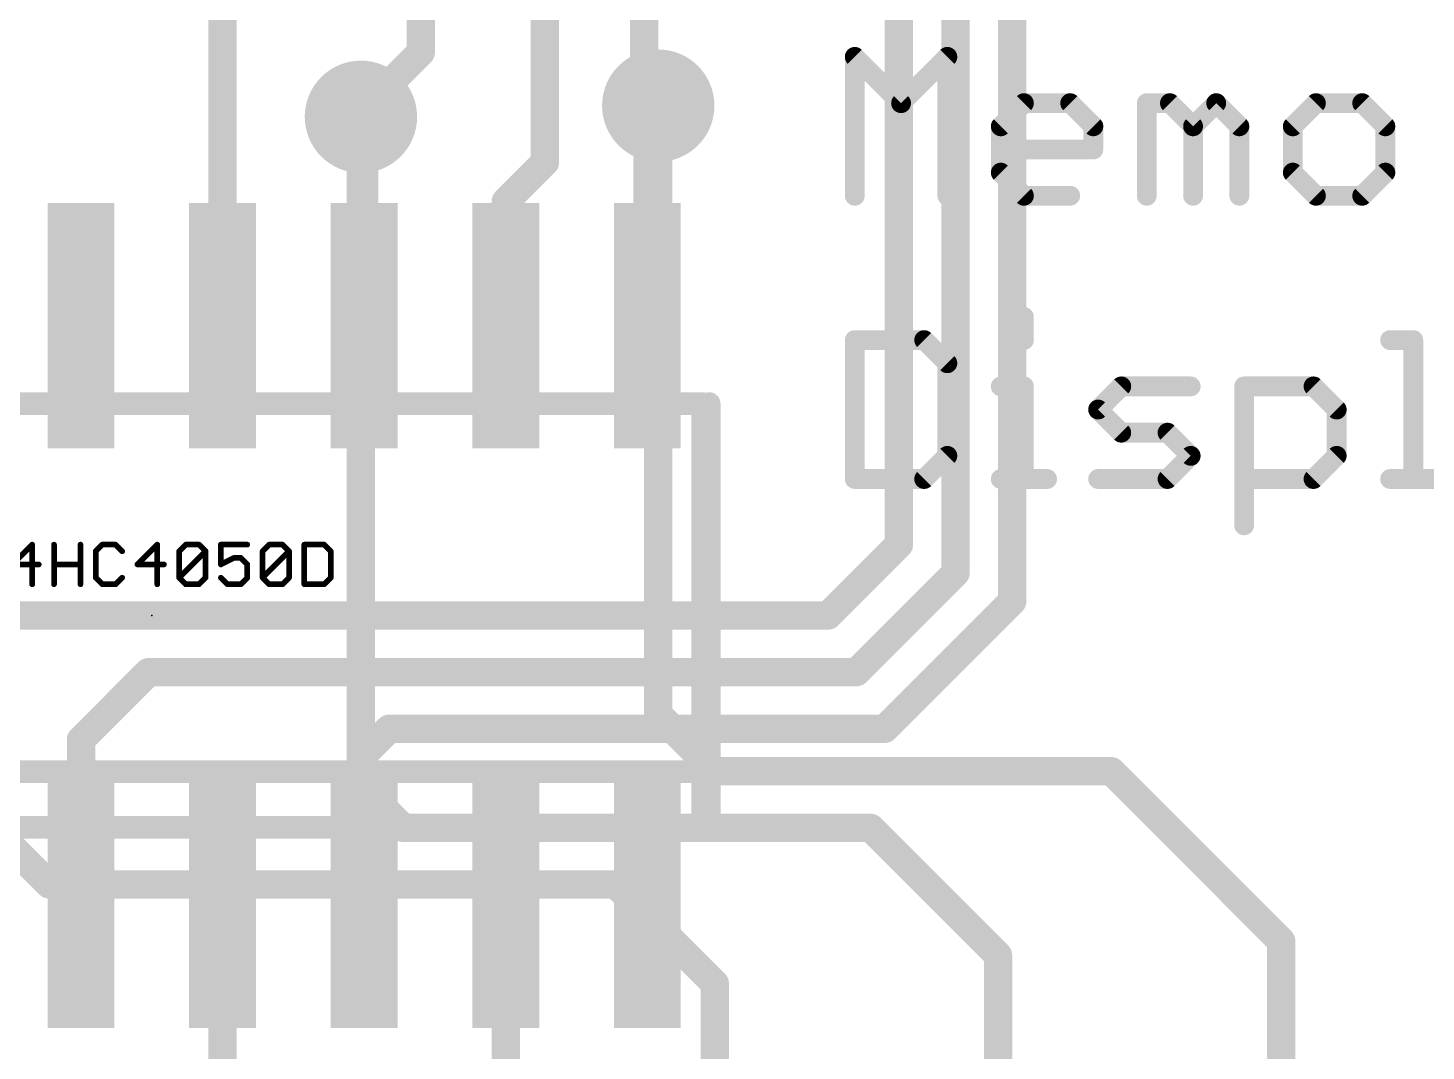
# Model space of a CAD drawing. Extents: x 0 to 40, y -0.1 to 39.1.
# Drawn here: x 18.86 to 31.4, y 9.05 to 18.22 of the extents above; entities that cross this region are included whole.
import ezdxf

# ---------------------------------------------------------------- set-up
doc = ezdxf.new("R2010")
doc.units = 0
for name, color, linetype in [('1', 12, 'CONTINUOUS'), ('16', 132, 'CONTINUOUS'), ('18', 110, 'CONTINUOUS'), ('21', 40, 'CONTINUOUS'), ('23', 53, 'CONTINUOUS'), ('27', 253, 'CONTINUOUS'), ('51', 253, 'CONTINUOUS')]:
    doc.layers.add(name, color=color, linetype=linetype)

# ---------------------------------------------------------------- blocks, each defined once
blk = doc.blocks.new('RECT')
blk.add_solid([(-0.5, -0.5), (0.5, -0.5), (-0.5, 0.5), (0.5, 0.5)])
blk = doc.blocks.new('ROUNDV')
at = {"const_width": 0.5}
blk.add_lwpolyline([(0, -0.25, 1), (0, 0.25, 1), (0, -0.25)], format="xyb", dxfattribs=at)

msp = doc.modelspace()

# ---------------------------------------------------------------- linework, layer by layer
at = {"layer": '1', "const_width": 0.254}
for points in [[(27.686, 26.162), (27.686, 13.081)], [(23.495, 17.018), (23.495, 25.908)], [(27.178, 25.908), (27.178, 13.335)], [(26.67, 13.589), (26.67, 25.654)], [(24.384, 17.653), (24.384, 22.098)], [(20.603, 15.554), (20.603, 20.857)], [(22.381, 18.005), (22.381, 19.304)], [(21.873, 17.497), (22.381, 18.005)], [(24.511, 17.526), (24.384, 17.653)], [(21.873, 17.497), (21.844, 17.426)], [(21.873, 15.554), (21.873, 17.497)], [(24.413, 17.428), (24.511, 17.526)], [(24.413, 15.554), (24.413, 17.428)], [(23.143, 16.666), (23.495, 17.018)], [(23.143, 15.554), (23.143, 16.666)], [(26.67, 13.589), (26.035, 12.954)], [(27.178, 13.335), (26.289, 12.446)], [(27.686, 13.081), (26.543, 11.938)], [(26.035, 12.954), (18.034, 12.954)], [(19.939, 12.446), (19.333, 11.84)], [(26.289, 12.446), (19.939, 12.446)], [(21.873, 11.713), (22.098, 11.938)], [(26.543, 11.938), (22.098, 11.938)], [(19.333, 10.354), (19.333, 11.84)], [(21.873, 10.354), (21.873, 11.713)], [(20.603, 10.354), (20.603, 4.347)], [(23.143, 10.354), (23.143, 4.601)]]:
    msp.add_lwpolyline(points, dxfattribs=at)
at = {"layer": '1', "const_width": 0.127}
for points in [[(22.3175, 18.005, 1), (22.4445, 18.005)], [(22.4259, 17.9601, 1), (22.3361, 18.0499)], [(24.4289, 17.6979, 1), (24.3391, 17.6081)], [(24.3205, 17.653, 1), (24.4475, 17.653)], [(21.9365, 17.497, 1), (21.8095, 17.497)], [(21.8281, 17.5419, 1), (21.9179, 17.4521)], [(21.9318, 17.473, 1), (21.8142, 17.521)], [(24.5559, 17.4811, 1), (24.4661, 17.5709)], [(24.4661, 17.4811, 1), (24.5559, 17.5709)], [(21.7852, 17.45, 1), (21.9028, 17.402)], [(24.4765, 17.428, 1), (24.3495, 17.428)], [(24.3681, 17.4729, 1), (24.4579, 17.3831)], [(23.4315, 17.018, 1), (23.5585, 17.018)], [(23.5399, 16.9731, 1), (23.4501, 17.0629)], [(23.2065, 16.666, 1), (23.0795, 16.666)], [(23.0981, 16.7109, 1), (23.1879, 16.6211)], [(20.5395, 15.554, 1), (20.6665, 15.554)], [(21.8095, 15.554, 1), (21.9365, 15.554)], [(23.0795, 15.554, 1), (23.2065, 15.554)], [(24.3495, 15.554, 1), (24.4765, 15.554)], [(26.7149, 13.5441, 1), (26.6251, 13.6339)], [(26.6065, 13.589, 1), (26.7335, 13.589)], [(27.2229, 13.2901, 1), (27.1331, 13.3799)], [(27.1145, 13.335, 1), (27.2415, 13.335)], [(27.7309, 13.0361, 1), (27.6411, 13.1259)], [(25.9901, 12.9989, 1), (26.0799, 12.9091)], [(26.035, 12.8905, 1), (26.035, 13.0175)], [(27.6225, 13.081, 1), (27.7495, 13.081)], [(19.939, 12.5095, 1), (19.939, 12.3825)], [(19.9839, 12.4011, 1), (19.8941, 12.4909)], [(26.2441, 12.4909, 1), (26.3339, 12.4011)], [(26.289, 12.3825, 1), (26.289, 12.5095)], [(22.098, 12.0015, 1), (22.098, 11.8745)], [(22.1429, 11.8931, 1), (22.0531, 11.9829)], [(26.4981, 11.9829, 1), (26.5879, 11.8931)], [(26.543, 11.8745, 1), (26.543, 12.0015)], [(19.3965, 11.84, 1), (19.2695, 11.84)], [(19.2881, 11.8849, 1), (19.3779, 11.7951)], [(21.9365, 11.713, 1), (21.8095, 11.713)], [(21.8281, 11.7579, 1), (21.9179, 11.6681)], [(19.2695, 10.354, 1), (19.3965, 10.354)], [(20.6665, 10.354, 1), (20.5395, 10.354)], [(21.8095, 10.354, 1), (21.9365, 10.354)], [(23.2065, 10.354, 1), (23.0795, 10.354)]]:
    msp.add_lwpolyline(points, format="xyb", dxfattribs=at)
at = {"layer": '16', "const_width": 0.254}
for points in [[(24.511, 17.526), (24.511, 12.065)], [(21.844, 17.426), (21.844, 11.43)], [(24.511, 12.065), (25.019, 11.557)], [(18.034, 11.557), (19.05, 10.541)], [(25.019, 11.557), (28.575, 11.557)], [(28.575, 11.557), (30.099, 10.033)], [(21.844, 11.43), (22.225, 11.049)], [(22.225, 11.049), (26.416, 11.049)], [(26.416, 11.049), (27.559, 9.906)], [(19.05, 10.541), (24.13, 10.541)], [(24.13, 10.541), (25.019, 9.652)], [(30.099, 10.033), (30.099, 2.569)], [(27.559, 9.906), (27.559, 2.569)], [(25.019, 9.652), (25.019, 2.569)]]:
    msp.add_lwpolyline(points, dxfattribs=at)
at = {"layer": '16', "const_width": 0.127}
for points in [[(24.5745, 17.526, 1), (24.4475, 17.526)], [(21.9075, 17.426, 1), (21.7805, 17.426)], [(24.5559, 12.1099, 1), (24.4661, 12.0201)], [(24.4475, 12.065, 1), (24.5745, 12.065)], [(25.019, 11.6205, 1), (25.019, 11.4935)], [(24.9741, 11.5121, 1), (25.0639, 11.6019)], [(28.6199, 11.6019, 1), (28.5301, 11.5121)], [(28.575, 11.4935, 1), (28.575, 11.6205)], [(21.8889, 11.4749, 1), (21.7991, 11.3851)], [(21.7805, 11.43, 1), (21.9075, 11.43)], [(22.225, 11.1125, 1), (22.225, 10.9855)], [(26.4609, 11.0939, 1), (26.3711, 11.0041)], [(26.416, 10.9855, 1), (26.416, 11.1125)], [(22.1801, 11.0041, 1), (22.2699, 11.0939)], [(19.05, 10.6045, 1), (19.05, 10.4775)], [(24.1749, 10.5859, 1), (24.0851, 10.4961)], [(24.13, 10.4775, 1), (24.13, 10.6045)], [(19.0051, 10.4961, 1), (19.0949, 10.5859)], [(30.1625, 10.033, 1), (30.0355, 10.033)], [(27.6225, 9.906, 1), (27.4955, 9.906)], [(30.0541, 9.9881, 1), (30.1439, 10.0779)], [(27.5141, 9.8611, 1), (27.6039, 9.9509)], [(25.0825, 9.652, 1), (24.9555, 9.652)], [(24.9741, 9.6071, 1), (25.0639, 9.6969)]]:
    msp.add_lwpolyline(points, format="xyb", dxfattribs=at)
at = {"layer": '21'}
for points, const_width in [([(26.3184, 17.9636, 1), (26.2294, 17.9636)], 0.0889), ([(26.3053, 17.995, 1), (26.2425, 17.9321)], 0.0889), ([(27.1488, 17.9636, 1), (27.0599, 17.9636)], 0.0889), ([(27.1358, 17.9321, 1), (27.0729, 17.995)], 0.0889), ([(26.6577, 17.5798, 1), (26.7205, 17.5169)], 0.0889), ([(26.6577, 17.5169, 1), (26.7205, 17.5798)], 0.0889), ([(27.7912, 17.5928, 1), (27.7912, 17.5039)], 0.0889), ([(27.8227, 17.5169, 1), (27.7598, 17.5798)], 0.0889), ([(28.2379, 17.5798, 1), (28.175, 17.5169)], 0.0889), ([(28.2065, 17.5039, 1), (28.2065, 17.5928)], 0.0889), ([(28.9378, 17.5483, 1), (28.8489, 17.5483)], 0.0889), ([(28.8934, 17.5928, 1), (28.8934, 17.5039)], 0.0889), ([(29.1324, 17.5798, 1), (29.0695, 17.5169)], 0.0889), ([(29.101, 17.5039, 1), (29.101, 17.5928)], 0.0889), ([(29.5476, 17.5798, 1), (29.4848, 17.5169)], 0.0889), ([(29.5476, 17.5169, 1), (29.4848, 17.5798)], 0.0889), ([(30.4107, 17.5928, 1), (30.4107, 17.5039)], 0.0889), ([(30.4421, 17.5169, 1), (30.3793, 17.5798)], 0.0889), ([(30.8573, 17.5798, 1), (30.7945, 17.5169)], 0.0889), ([(30.8259, 17.5039, 1), (30.8259, 17.5928)], 0.0889), ([(27.6281, 17.3407, 1), (27.5392, 17.3407)], 0.0889), ([(27.5522, 17.3722, 1), (27.6151, 17.3093)], 0.0889), ([(28.4585, 17.3407, 1), (28.3696, 17.3407)], 0.0889), ([(28.3826, 17.3093, 1), (28.4455, 17.3722)], 0.0889), ([(29.353, 17.3407, 1), (29.2641, 17.3407)], 0.0889), ([(29.2771, 17.3722, 1), (29.34, 17.3093)], 0.0889), ([(29.2771, 17.3093, 1), (29.34, 17.3722)], 0.0889), ([(29.7682, 17.3407, 1), (29.6793, 17.3407)], 0.0889), ([(29.6924, 17.3093, 1), (29.7552, 17.3722)], 0.0889), ([(30.2475, 17.3407, 1), (30.1586, 17.3407)], 0.0889), ([(30.1716, 17.3722, 1), (30.2345, 17.3093)], 0.0889), ([(31.078, 17.3407, 1), (30.9891, 17.3407)], 0.0889), ([(31.0021, 17.3093, 1), (31.0649, 17.3722)], 0.0889), ([(27.5836, 17.1776, 1), (27.5836, 17.0887)], 0.0889), ([(28.4141, 17.0887, 1), (28.4141, 17.1776)], 0.0889), ([(28.3696, 17.1331, 1), (28.4585, 17.1331)], 0.0889), ([(27.5392, 16.9255, 1), (27.6281, 16.9255)], 0.0889), ([(27.6151, 16.9569, 1), (27.5522, 16.8941)], 0.0889), ([(30.1586, 16.9255, 1), (30.2475, 16.9255)], 0.0889), ([(30.2345, 16.9569, 1), (30.1716, 16.8941)], 0.0889), ([(30.9891, 16.9255, 1), (31.078, 16.9255)], 0.0889), ([(31.0649, 16.8941, 1), (31.0021, 16.9569)], 0.0889), ([(27.7912, 16.7624, 1), (27.7912, 16.6734)], 0.0889), ([(28.2065, 16.6734, 1), (28.2065, 16.7624)], 0.0889), ([(30.4107, 16.7624, 1), (30.4107, 16.6734)], 0.0889), ([(30.8259, 16.6734, 1), (30.8259, 16.7624)], 0.0889), ([(26.2294, 16.7179, 1), (26.3184, 16.7179)], 0.0889), ([(27.0599, 16.7179, 1), (27.1488, 16.7179)], 0.0889), ([(27.7598, 16.6865, 1), (27.8227, 16.7493)], 0.0889), ([(28.8489, 16.7179, 1), (28.9378, 16.7179)], 0.0889), ([(29.2641, 16.7179, 1), (29.353, 16.7179)], 0.0889), ([(29.6793, 16.7179, 1), (29.7682, 16.7179)], 0.0889), ([(30.3793, 16.6865, 1), (30.4421, 16.7493)], 0.0889), ([(30.7945, 16.7493, 1), (30.8573, 16.6865)], 0.0889), ([(27.8357, 15.6312, 1), (27.7468, 15.6312)], 0.0889), ([(26.3184, 15.4236, 1), (26.2294, 15.4236)], 0.0889), ([(26.2739, 15.468, 1), (26.2739, 15.3791)], 0.0889), ([(26.9282, 15.455, 1), (26.8653, 15.3921)], 0.0889), ([(26.8967, 15.3791, 1), (26.8967, 15.468)], 0.0889), ([(27.7468, 15.4236, 1), (27.8357, 15.4236)], 0.0889), ([(31.0762, 15.468, 1), (31.0762, 15.3791)], 0.0889), ([(31.3283, 15.4236, 1), (31.2394, 15.4236)], 0.0889), ([(31.2838, 15.3791, 1), (31.2838, 15.468)], 0.0889), ([(27.1488, 15.216, 1), (27.0599, 15.216)], 0.0889), ([(27.0729, 15.1845, 1), (27.1358, 15.2474)], 0.0889), ([(27.5836, 15.0528, 1), (27.5836, 14.9639)], 0.0889), ([(27.8357, 15.0083, 1), (27.7468, 15.0083)], 0.0889), ([(27.7912, 14.9639, 1), (27.7912, 15.0528)], 0.0889), ([(28.6644, 15.0528, 1), (28.6644, 14.9639)], 0.0889), ([(28.6958, 14.9769, 1), (28.633, 15.0398)], 0.0889), ([(29.2872, 14.9639, 1), (29.2872, 15.0528)], 0.0889), ([(29.811, 15.0083, 1), (29.722, 15.0083)], 0.0889), ([(29.7665, 15.0528, 1), (29.7665, 14.9639)], 0.0889), ([(30.4208, 15.0398, 1), (30.3579, 14.9769)], 0.0889), ([(30.3893, 14.9639, 1), (30.3893, 15.0528)], 0.0889), ([(25.0188, 14.854, 1), (24.9172, 14.854)], 0.1016), ([(28.4882, 14.8322, 1), (28.4253, 14.7693)], 0.0889), ([(28.4253, 14.8322, 1), (28.4882, 14.7693)], 0.0889), ([(30.6414, 14.8007, 1), (30.5525, 14.8007)], 0.0889), ([(30.5655, 14.7693, 1), (30.6284, 14.8322)], 0.0889), ([(28.6644, 14.6376, 1), (28.6644, 14.5487)], 0.0889), ([(29.111, 14.6245, 1), (29.0482, 14.5617)], 0.0889), ([(29.0796, 14.5487, 1), (29.0796, 14.6376)], 0.0889), ([(28.633, 14.5617, 1), (28.6958, 14.6245)], 0.0889), ([(27.0599, 14.3855, 1), (27.1488, 14.3855)], 0.0889), ([(27.1358, 14.3541, 1), (27.0729, 14.4169)], 0.0889), ([(29.3186, 14.3541, 1), (29.2558, 14.4169)], 0.0889), ([(29.2558, 14.3541, 1), (29.3186, 14.4169)], 0.0889), ([(30.5525, 14.3855, 1), (30.6414, 14.3855)], 0.0889), ([(30.6284, 14.3541, 1), (30.5655, 14.4169)], 0.0889), ([(26.2294, 14.1779, 1), (26.3184, 14.1779)], 0.0889), ([(26.2739, 14.2224, 1), (26.2739, 14.1335)], 0.0889), ([(26.8653, 14.2093, 1), (26.9282, 14.1465)], 0.0889), ([(26.8967, 14.1335, 1), (26.8967, 14.2224)], 0.0889), ([(27.5836, 14.2224, 1), (27.5836, 14.1335)], 0.0889), ([(27.7468, 14.1779, 1), (27.8357, 14.1779)], 0.0889), ([(27.9988, 14.1335, 1), (27.9988, 14.2224)], 0.0889), ([(28.4568, 14.2224, 1), (28.4568, 14.1335)], 0.0889), ([(29.0482, 14.2093, 1), (29.111, 14.1465)], 0.0889), ([(29.0796, 14.1335, 1), (29.0796, 14.2224)], 0.0889), ([(29.7665, 14.2224, 1), (29.7665, 14.1335)], 0.0889), ([(30.3579, 14.2093, 1), (30.4208, 14.1465)], 0.0889), ([(30.3893, 14.1335, 1), (30.3893, 14.2224)], 0.0889), ([(31.0762, 14.2224, 1), (31.0762, 14.1335)], 0.0889), ([(31.2394, 14.1779, 1), (31.3283, 14.1779)], 0.0889), ([(29.722, 13.7627, 1), (29.811, 13.7627)], 0.0889), ([(24.9172, 11.054, 1), (25.0188, 11.054)], 0.1016)]:
    msp.add_lwpolyline(points, format="xyb", dxfattribs=dict(at, const_width=const_width))
for points, const_width in [([(26.2739, 16.7179), (26.2739, 17.9636)], 0.1778), ([(26.2739, 17.9636), (26.6891, 17.5483)], 0.1778), ([(26.6891, 17.5483), (27.1043, 17.9636)], 0.1778), ([(27.1043, 17.9636), (27.1043, 16.7179)], 0.1778), ([(27.5836, 17.3407), (27.7912, 17.5483)], 0.1778), ([(27.7912, 17.5483), (28.2065, 17.5483)], 0.1778), ([(28.2065, 17.5483), (28.4141, 17.3407)], 0.1778), ([(28.8934, 16.7179), (28.8934, 17.5483)], 0.1778), ([(28.8934, 17.5483), (29.101, 17.5483)], 0.1778), ([(29.101, 17.5483), (29.3086, 17.3407)], 0.1778), ([(29.3086, 17.3407), (29.5162, 17.5483)], 0.1778), ([(29.5162, 17.5483), (29.7238, 17.3407)], 0.1778), ([(30.4107, 17.5483), (30.2031, 17.3407)], 0.1778), ([(30.8259, 17.5483), (30.4107, 17.5483)], 0.1778), ([(31.0335, 17.3407), (30.8259, 17.5483)], 0.1778), ([(27.5836, 16.9255), (27.5836, 17.3407)], 0.1778), ([(28.4141, 17.3407), (28.4141, 17.1331)], 0.1778), ([(29.3086, 17.3407), (29.3086, 16.7179)], 0.1778), ([(29.7238, 17.3407), (29.7238, 16.7179)], 0.1778), ([(30.2031, 17.3407), (30.2031, 16.9255)], 0.1778), ([(31.0335, 16.9255), (31.0335, 17.3407)], 0.1778), ([(28.4141, 17.1331), (27.5836, 17.1331)], 0.1778), ([(27.7912, 16.7179), (27.5836, 16.9255)], 0.1778), ([(30.2031, 16.9255), (30.4107, 16.7179)], 0.1778), ([(30.8259, 16.7179), (31.0335, 16.9255)], 0.1778), ([(28.2065, 16.7179), (27.7912, 16.7179)], 0.1778), ([(30.4107, 16.7179), (30.8259, 16.7179)], 0.1778), ([(27.7912, 15.6312), (27.7912, 15.4236)], 0.1778), ([(26.2739, 15.4236), (26.2739, 14.1779)], 0.1778), ([(26.8967, 15.4236), (26.2739, 15.4236)], 0.1778), ([(27.1043, 15.216), (26.8967, 15.4236)], 0.1778), ([(31.0762, 15.4236), (31.2838, 15.4236)], 0.1778), ([(31.2838, 15.4236), (31.2838, 14.1779)], 0.1778), ([(27.1043, 14.3855), (27.1043, 15.216)], 0.1778), ([(27.5836, 15.0083), (27.7912, 15.0083)], 0.1778), ([(27.7912, 15.0083), (27.7912, 14.1779)], 0.1778), ([(28.4568, 14.8007), (28.6644, 15.0083)], 0.1778), ([(28.6644, 15.0083), (29.2872, 15.0083)], 0.1778), ([(29.7665, 13.7627), (29.7665, 15.0083)], 0.1778), ([(29.7665, 15.0083), (30.3893, 15.0083)], 0.1778), ([(30.3893, 15.0083), (30.5969, 14.8007)], 0.1778), ([(24.968, 14.854), (24.968, 11.054)], 0.2032), ([(28.6644, 14.5931), (28.4568, 14.8007)], 0.1778), ([(30.5969, 14.8007), (30.5969, 14.3855)], 0.1778), ([(29.0796, 14.5931), (28.6644, 14.5931)], 0.1778), ([(29.2872, 14.3855), (29.0796, 14.5931)], 0.1778), ([(26.8967, 14.1779), (27.1043, 14.3855)], 0.1778), ([(29.0796, 14.1779), (29.2872, 14.3855)], 0.1778), ([(30.5969, 14.3855), (30.3893, 14.1779)], 0.1778), ([(26.2739, 14.1779), (26.8967, 14.1779)], 0.1778), ([(27.5836, 14.1779), (27.9988, 14.1779)], 0.1778), ([(28.4568, 14.1779), (29.0796, 14.1779)], 0.1778), ([(30.3893, 14.1779), (29.7665, 14.1779)], 0.1778), ([(31.0762, 14.1779), (31.4914, 14.1779)], 0.1778)]:
    msp.add_lwpolyline(points, dxfattribs=dict(at, const_width=const_width))
at = {"layer": '23'}
msp.add_point((19.968, 12.954), dxfattribs=at)
at = {"layer": '27', "const_width": 0.0508}
for points in [[(18.8946, 13.5893), (18.7166, 13.4114)], [(18.8946, 13.2334), (18.8946, 13.5893)], [(19.0908, 13.2334), (19.0908, 13.5893)], [(19.3281, 13.5893), (19.3281, 13.2334)], [(19.5243, 13.5893), (19.465, 13.53)], [(19.465, 13.53), (19.465, 13.2927)], [(19.643, 13.5893), (19.5243, 13.5893)], [(19.7023, 13.53), (19.643, 13.5893)], [(20.0172, 13.5893), (19.8392, 13.4114)], [(20.0172, 13.2334), (20.0172, 13.5893)], [(20.2134, 13.53), (20.2727, 13.5893)], [(20.2134, 13.2927), (20.2134, 13.53)], [(20.2134, 13.2927), (20.4507, 13.53)], [(20.2727, 13.5893), (20.3914, 13.5893)], [(20.3914, 13.5893), (20.4507, 13.53)], [(20.4507, 13.53), (20.4507, 13.2927)], [(20.8249, 13.5893), (20.5876, 13.5893)], [(20.5876, 13.5893), (20.5876, 13.4114)], [(20.9618, 13.53), (21.0212, 13.5893)], [(20.9618, 13.2927), (20.9618, 13.53)], [(20.9618, 13.2927), (21.1991, 13.53)], [(21.0212, 13.5893), (21.1398, 13.5893)], [(21.1398, 13.5893), (21.1991, 13.53)], [(21.1991, 13.53), (21.1991, 13.2927)], [(21.3361, 13.5893), (21.3361, 13.2334)], [(21.514, 13.5893), (21.3361, 13.5893)], [(21.5733, 13.53), (21.514, 13.5893)], [(21.5733, 13.2927), (21.5733, 13.53)], [(18.7166, 13.4114), (18.9539, 13.4114)], [(19.0908, 13.4114), (19.3281, 13.4114)], [(19.8392, 13.4114), (20.0765, 13.4114)], [(20.5876, 13.4114), (20.7063, 13.4707)], [(20.7063, 13.4707), (20.7656, 13.4707)], [(20.7656, 13.4707), (20.8249, 13.4114)], [(20.8249, 13.4114), (20.8249, 13.2927)], [(19.465, 13.2927), (19.5243, 13.2334)], [(19.643, 13.2334), (19.7023, 13.2927)], [(20.2727, 13.2334), (20.2134, 13.2927)], [(20.4507, 13.2927), (20.3914, 13.2334)], [(20.647, 13.2334), (20.5876, 13.2927)], [(20.8249, 13.2927), (20.7656, 13.2334)], [(21.0212, 13.2334), (20.9618, 13.2927)], [(21.1991, 13.2927), (21.1398, 13.2334)], [(21.514, 13.2334), (21.5733, 13.2927)], [(19.5243, 13.2334), (19.643, 13.2334)], [(20.3914, 13.2334), (20.2727, 13.2334)], [(20.7656, 13.2334), (20.647, 13.2334)], [(21.1398, 13.2334), (21.0212, 13.2334)], [(21.3361, 13.2334), (21.514, 13.2334)]]:
    msp.add_lwpolyline(points, dxfattribs=at)
at = {"layer": '27', "const_width": 0.0254}
for points in [[(18.9073, 13.5893, 1), (18.8819, 13.5893)], [(18.9035, 13.5803, 1), (18.8856, 13.5983)], [(19.1035, 13.5893, 1), (19.0781, 13.5893)], [(19.3408, 13.5893, 1), (19.3154, 13.5893)], [(19.4777, 13.53, 1), (19.4523, 13.53)], [(19.456, 13.539, 1), (19.474, 13.521)], [(19.5243, 13.602, 1), (19.5243, 13.5766)], [(19.5333, 13.5803, 1), (19.5154, 13.5983)], [(19.6519, 13.5983, 1), (19.634, 13.5803)], [(19.643, 13.5766, 1), (19.643, 13.602)], [(19.6933, 13.521, 1), (19.7113, 13.539)], [(20.0299, 13.5893, 1), (20.0045, 13.5893)], [(20.0262, 13.5803, 1), (20.0082, 13.5983)], [(20.2261, 13.53, 1), (20.2007, 13.53)], [(20.2045, 13.539, 1), (20.2224, 13.521)], [(20.2727, 13.602, 1), (20.2727, 13.5766)], [(20.2817, 13.5803, 1), (20.2638, 13.5983)], [(20.4004, 13.5983, 1), (20.3824, 13.5803)], [(20.3914, 13.5766, 1), (20.3914, 13.602)], [(20.4634, 13.53, 1), (20.438, 13.53)], [(20.4597, 13.521, 1), (20.4417, 13.539)], [(20.4417, 13.521, 1), (20.4597, 13.539)], [(20.5876, 13.602, 1), (20.5876, 13.5766)], [(20.6003, 13.5893, 1), (20.5749, 13.5893)], [(20.8249, 13.5766, 1), (20.8249, 13.602)], [(20.9745, 13.53, 1), (20.9491, 13.53)], [(20.9529, 13.539, 1), (20.9708, 13.521)], [(21.0212, 13.602, 1), (21.0212, 13.5766)], [(21.0301, 13.5803, 1), (21.0122, 13.5983)], [(21.1488, 13.5983, 1), (21.1308, 13.5803)], [(21.1398, 13.5766, 1), (21.1398, 13.602)], [(21.2118, 13.53, 1), (21.1864, 13.53)], [(21.2081, 13.521, 1), (21.1901, 13.539)], [(21.1901, 13.521, 1), (21.2081, 13.539)], [(21.3487, 13.5893, 1), (21.3234, 13.5893)], [(21.3361, 13.602, 1), (21.3361, 13.5766)], [(21.523, 13.5983, 1), (21.505, 13.5803)], [(21.514, 13.5766, 1), (21.514, 13.602)], [(21.586, 13.53, 1), (21.5606, 13.53)], [(21.5643, 13.521, 1), (21.5823, 13.539)], [(18.9539, 13.3986, 1), (18.9539, 13.4241)], [(19.0908, 13.4241, 1), (19.0908, 13.3986)], [(19.3281, 13.3986, 1), (19.3281, 13.4241)], [(19.8392, 13.4241, 1), (19.8392, 13.3986)], [(19.8302, 13.4203, 1), (19.8482, 13.4024)], [(20.0765, 13.3986, 1), (20.0765, 13.4241)], [(20.5749, 13.4114, 1), (20.6003, 13.4114)], [(20.582, 13.4227, 1), (20.5933, 13.4)], [(20.7063, 13.4834, 1), (20.7063, 13.458)], [(20.712, 13.4593, 1), (20.7006, 13.482)], [(20.7746, 13.4796, 1), (20.7566, 13.4617)], [(20.7656, 13.458, 1), (20.7656, 13.4834)], [(20.8376, 13.4114, 1), (20.8122, 13.4114)], [(20.8159, 13.4024, 1), (20.8339, 13.4203)], [(19.474, 13.3017, 1), (19.456, 13.2837)], [(19.4523, 13.2927, 1), (19.4777, 13.2927)], [(19.7113, 13.2837, 1), (19.6933, 13.3017)], [(20.2007, 13.2927, 1), (20.2261, 13.2927)], [(20.2224, 13.3017, 1), (20.2045, 13.2837)], [(20.2045, 13.3017, 1), (20.2224, 13.2837)], [(20.438, 13.2927, 1), (20.4634, 13.2927)], [(20.4597, 13.2837, 1), (20.4417, 13.3017)], [(20.5966, 13.3017, 1), (20.5787, 13.2837)], [(20.8122, 13.2927, 1), (20.8376, 13.2927)], [(20.8339, 13.2837, 1), (20.8159, 13.3017)], [(20.9491, 13.2927, 1), (20.9745, 13.2927)], [(20.9708, 13.3017, 1), (20.9529, 13.2837)], [(20.9529, 13.3017, 1), (20.9708, 13.2837)], [(21.1864, 13.2927, 1), (21.2118, 13.2927)], [(21.2081, 13.2837, 1), (21.1901, 13.3017)], [(21.5606, 13.2927, 1), (21.586, 13.2927)], [(21.5823, 13.2837, 1), (21.5643, 13.3017)], [(18.8819, 13.2334, 1), (18.9073, 13.2334)], [(19.0781, 13.2334, 1), (19.1035, 13.2334)], [(19.3154, 13.2334, 1), (19.3408, 13.2334)], [(19.5243, 13.2461, 1), (19.5243, 13.2207)], [(19.5154, 13.2244, 1), (19.5333, 13.2424)], [(19.634, 13.2424, 1), (19.6519, 13.2244)], [(19.643, 13.2207, 1), (19.643, 13.2461)], [(20.0045, 13.2334, 1), (20.0299, 13.2334)], [(20.2727, 13.2461, 1), (20.2727, 13.2207)], [(20.2638, 13.2244, 1), (20.2817, 13.2424)], [(20.3824, 13.2424, 1), (20.4004, 13.2244)], [(20.3914, 13.2207, 1), (20.3914, 13.2461)], [(20.647, 13.2461, 1), (20.647, 13.2207)], [(20.638, 13.2244, 1), (20.6559, 13.2424)], [(20.7566, 13.2424, 1), (20.7746, 13.2244)], [(20.7656, 13.2207, 1), (20.7656, 13.2461)], [(21.0212, 13.2461, 1), (21.0212, 13.2207)], [(21.0122, 13.2244, 1), (21.0301, 13.2424)], [(21.1308, 13.2424, 1), (21.1488, 13.2244)], [(21.1398, 13.2207, 1), (21.1398, 13.2461)], [(21.3361, 13.2461, 1), (21.3361, 13.2207)], [(21.3234, 13.2334, 1), (21.3487, 13.2334)], [(21.505, 13.2424, 1), (21.523, 13.2244)], [(21.514, 13.2207, 1), (21.514, 13.2461)]]:
    msp.add_lwpolyline(points, format="xyb", dxfattribs=at)
at = {"layer": '51', "const_width": 0.2032}
for points in [[(15.028, 14.854), (24.908, 14.854)], [(24.908, 14.854), (24.908, 11.554)], [(24.908, 11.554), (15.028, 11.554)], [(24.908, 11.554), (24.908, 11.054)], [(24.908, 11.054), (15.028, 11.054)]]:
    msp.add_lwpolyline(points, dxfattribs=at)
at = {"layer": '51', "const_width": 0.1016}
for points in [[(24.9588, 14.854, 1), (24.8572, 14.854)], [(24.908, 14.8032, 1), (24.908, 14.9048)], [(24.9588, 11.554, 1), (24.8572, 11.554)], [(24.8572, 11.554, 1), (24.9588, 11.554)], [(24.908, 11.5032, 1), (24.908, 11.6048)], [(24.8572, 11.054, 1), (24.9588, 11.054)], [(24.908, 11.0032, 1), (24.908, 11.1048)]]:
    msp.add_lwpolyline(points, format="xyb", dxfattribs=at)

# ---------------------------------------------------------------- block references
at = {"layer": '1', "xscale": 0.6, "yscale": 2.2}
for p in [(19.333, 15.554), (20.603, 15.554), (21.873, 15.554), (23.143, 15.554), (24.413, 15.554), (19.333, 10.354), (20.603, 10.354), (21.873, 10.354), (23.143, 10.354), (24.413, 10.354)]:
    msp.add_blockref('RECT', p, dxfattribs=at)
at = {"layer": '18', "xscale": 1.008, "yscale": 1.008}
for p in [(24.511, 17.526), (24.511, 17.526), (21.844, 17.426), (21.844, 17.426)]:
    msp.add_blockref('ROUNDV', p, dxfattribs=at)
at = {"layer": '51', "xscale": 0.49, "yscale": 1.1}
for p in [(19.333, 15.504), (20.603, 15.504), (21.873, 15.504), (23.143, 15.504), (24.413, 15.504), (19.333, 10.404), (20.603, 10.404), (21.873, 10.404), (23.143, 10.404), (24.413, 10.404)]:
    msp.add_blockref('RECT', p, dxfattribs=at)

doc.saveas('drawing.dxf')
